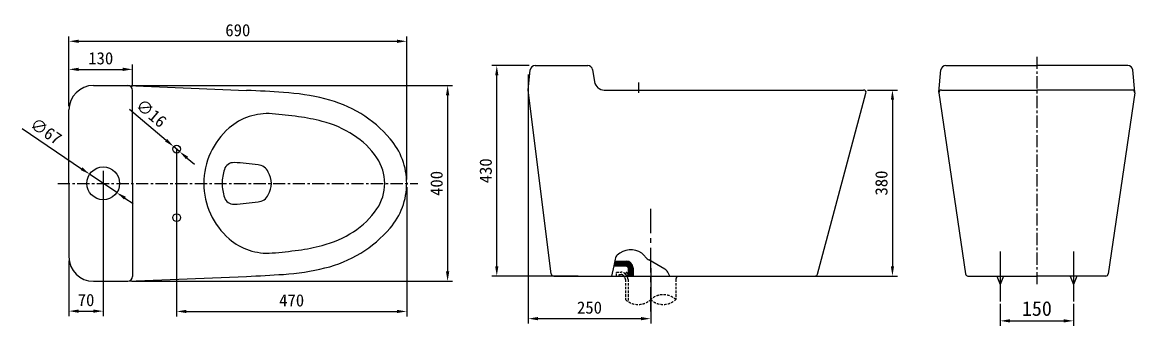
# Model space of a CAD drawing. Extents: x 3417 to 8696, y 52 to 2243.
# Drawn here: x 6423 to 8696, y 125 to 745 of the extents above; entities that cross this region are included whole.
import ezdxf

# ---------------------------------------------------------------- set-up
doc = ezdxf.new("R2010")
doc.units = 0
doc.header["$LTSCALE"] = 20
doc.header["$MEASUREMENT"] = 0
doc.linetypes.add('CENTER', pattern=[2, 1.25, -0.25, 0.25, -0.25])
doc.linetypes.add('HIDDEN', pattern=[0.375, 0.25, -0.125])
doc.layers.get('0').update_dxf_attribs({"linetype": 'CONTINUOUS'})
doc.layers.get('DEFPOINTS').update_dxf_attribs({"linetype": 'CONTINUOUS'})
for name, color, linetype in [('1', 1, 'CONTINUOUS'), ('3', 3, 'CONTINUOUS'), ('CENTER', 2, 'CENTER')]:
    doc.layers.add(name, color=color, linetype=linetype)
doc.dimstyles.get("Standard").update_dxf_attribs({"dimtxt": 2.5, "dimasz": 2, "dimexe": 2, "dimexo": 1, "dimgap": 1.5, "dimtad": 1, "dimdec": 0, "dimlfac": 10, "dimrnd": 0.5, "dimzin": 0, "dimdsep": 46, "dimtxsty": 'Standard', "dimcen": 0, "dimclrt": 2, "dimadec": 0, "dimazin": 0, "dimtfac": 1, "dimtdec": 0, "dimtmove": 0, "dimatfit": 3, "dimfxl": 1, "dimtolj": 1, "dimtzin": 0, "dimarcsym": 0})

# ---------------------------------------------------------------- blocks, each defined once
blk = doc.blocks.new('*D36')
at = {"layer": '3', "color": 3, "lineweight": -2, "transparency": 16777216}
for p, q in [((6588.7, 441.4), (6588.7, 145)), ((6518.7, 257.9), (6518.7, 145)), ((6538.7, 155), (6568.7, 155))]:
    blk.add_line(p, q, dxfattribs=at)
at = {"layer": '3', "color": 3, "transparency": 16777216}
for points in [[(6538.7, 158.3), (6538.7, 151.6), (6518.7, 155)], [(6568.7, 158.3), (6568.7, 151.6), (6588.7, 155)]]:
    blk.add_solid(points, dxfattribs=at)
at = {"layer": 'DEFPOINTS', "color": 0, "transparency": 16777216}
for p in [(6588.7, 449.4), (6518.7, 265.9), (6588.7, 155)]:
    blk.add_point(p, dxfattribs=at)
at = {"layer": '3', "color": 2, "transparency": 16777216, "insert": (6553.7, 177.5), "char_height": 25, "attachment_point": 5}
blk.add_mtext('\\A1;70', dxfattribs=at)
blk = doc.blocks.new('*D38')
at = {"color": 3, "lineweight": -2, "transparency": 16777216}
for p, q in [((7457.1, 638.7), (7457.1, 129.6)), ((7707.1, 242.7), (7707.1, 129.6)), ((7477.1, 139.6), (7687.1, 139.6))]:
    blk.add_line(p, q, dxfattribs=at)
at = {"color": 3, "transparency": 16777216}
for points in [[(7477.1, 143), (7477.1, 136.3), (7457.1, 139.6)], [(7687.1, 143), (7687.1, 136.3), (7707.1, 139.6)]]:
    blk.add_solid(points, dxfattribs=at)
at = {"layer": 'DEFPOINTS', "color": 0, "transparency": 16777216}
for p in [(7457.1, 646.7), (7707.1, 250.7), (7707.1, 139.6)]:
    blk.add_point(p, dxfattribs=at)
at = {"color": 2, "transparency": 16777216, "insert": (7582.1, 162.1), "char_height": 25, "attachment_point": 5}
blk.add_mtext('\\A1;250', dxfattribs=at)
blk = doc.blocks.new('*D39')
at = {"color": 3, "lineweight": -2, "transparency": 16777216}
for p, q in [((7459.1, 656.7), (7382.7, 656.7)), ((7392.7, 246.7), (7392.7, 636.7)), ((7559.1, 226.7), (7382.7, 226.7))]:
    blk.add_line(p, q, dxfattribs=at)
at = {"color": 3, "transparency": 16777216}
for points in [[(7389.4, 636.7), (7396, 636.7), (7392.7, 656.7)], [(7389.4, 246.7), (7396, 246.7), (7392.7, 226.7)]]:
    blk.add_solid(points, dxfattribs=at)
at = {"layer": 'DEFPOINTS', "color": 0, "transparency": 16777216}
for p in [(7392.7, 656.7), (7467.1, 656.7), (7567.1, 226.7)]:
    blk.add_point(p, dxfattribs=at)
at = {"color": 2, "transparency": 16777216, "insert": (7370.2, 441.7), "char_height": 25, "attachment_point": 5, "rotation": 90}
blk.add_mtext('\\A1;430', dxfattribs=at)
blk = doc.blocks.new('*D41')
at = {"layer": '3', "color": 3, "lineweight": -2, "transparency": 16777216}
for p, q in [((8150.1, 606.7), (8211, 606.7)), ((8201, 586.7), (8201, 246.7)), ((8001.6, 226.7), (8211, 226.7))]:
    blk.add_line(p, q, dxfattribs=at)
at = {"layer": '3', "color": 3, "transparency": 16777216}
for points in [[(8197.7, 586.7), (8204.3, 586.7), (8201, 606.7)], [(8197.7, 246.7), (8204.3, 246.7), (8201, 226.7)]]:
    blk.add_solid(points, dxfattribs=at)
at = {"layer": 'DEFPOINTS', "color": 0, "transparency": 16777216}
for p in [(8142.1, 606.7), (7993.6, 226.7), (8201, 226.7)]:
    blk.add_point(p, dxfattribs=at)
at = {"layer": '3', "color": 2, "transparency": 16777216, "insert": (8178.5, 416.7), "char_height": 25, "attachment_point": 5, "rotation": 90}
blk.add_mtext('\\A1;380', dxfattribs=at)
blk = doc.blocks.new('*D42')
at = {"layer": '3', "color": 3, "lineweight": -2, "transparency": 16777216}
for p, q in [((6518.7, 573.9), (6518.7, 716.3)), ((6538.7, 706.3), (7188.7, 706.3)), ((7208.7, 423.9), (7208.7, 716.3))]:
    blk.add_line(p, q, dxfattribs=at)
at = {"layer": '3', "color": 3, "transparency": 16777216}
for points in [[(6538.7, 709.6), (6538.7, 702.9), (6518.7, 706.3)], [(7188.7, 709.6), (7188.7, 702.9), (7208.7, 706.3)]]:
    blk.add_solid(points, dxfattribs=at)
at = {"layer": 'DEFPOINTS', "color": 0, "transparency": 16777216}
for p in [(7208.7, 706.3), (6518.7, 565.9), (7208.7, 415.9)]:
    blk.add_point(p, dxfattribs=at)
at = {"layer": '3', "color": 2, "transparency": 16777216, "insert": (6863.7, 728.8), "char_height": 25, "attachment_point": 5}
blk.add_mtext('\\A1;690', dxfattribs=at)
blk = doc.blocks.new('*D43')
at = {"layer": '3', "color": 3, "lineweight": -2, "transparency": 16777216}
for p, q in [((6518.7, 573.9), (6518.7, 658.9)), ((6538.7, 648.9), (6628.7, 648.9)), ((6648.7, 613.9), (6648.7, 658.9))]:
    blk.add_line(p, q, dxfattribs=at)
at = {"layer": '3', "color": 3, "transparency": 16777216}
for points in [[(6538.7, 652.3), (6538.7, 645.6), (6518.7, 648.9)], [(6628.7, 652.3), (6628.7, 645.6), (6648.7, 648.9)]]:
    blk.add_solid(points, dxfattribs=at)
at = {"layer": 'DEFPOINTS', "color": 0, "transparency": 16777216}
for p in [(6648.7, 648.9), (6648.7, 605.9), (6518.7, 565.9)]:
    blk.add_point(p, dxfattribs=at)
at = {"layer": '3', "color": 2, "transparency": 16777216, "insert": (6583.7, 671.4), "char_height": 25, "attachment_point": 5}
blk.add_mtext('\\A1;130', dxfattribs=at)
blk = doc.blocks.new('*D44')
at = {"layer": '3', "color": 3, "lineweight": -2, "transparency": 16777216}
for p, q in [((6738.7, 485.9), (6738.7, 144.3)), ((7208.7, 407.9), (7208.7, 144.3)), ((6758.7, 154.3), (7188.7, 154.3))]:
    blk.add_line(p, q, dxfattribs=at)
at = {"layer": '3', "color": 3, "transparency": 16777216}
for points in [[(6758.7, 157.6), (6758.7, 151), (6738.7, 154.3)], [(7188.7, 157.6), (7188.7, 151), (7208.7, 154.3)]]:
    blk.add_solid(points, dxfattribs=at)
at = {"layer": 'DEFPOINTS', "color": 0, "transparency": 16777216}
for p in [(6738.7, 493.9), (7208.7, 415.9), (7208.7, 154.3)]:
    blk.add_point(p, dxfattribs=at)
at = {"layer": '3', "color": 2, "transparency": 16777216, "insert": (6973.7, 176.8), "char_height": 25, "attachment_point": 5}
blk.add_mtext('\\A1;470', dxfattribs=at)
blk = doc.blocks.new('*D45')
at = {"layer": '3', "color": 3, "lineweight": -2, "transparency": 16777216}
for p, q in [((6646.7, 615.9), (7302.3, 615.9)), ((7292.3, 595.9), (7292.3, 236)), ((6647.1, 216), (7302.3, 216))]:
    blk.add_line(p, q, dxfattribs=at)
at = {"layer": '3', "color": 3, "transparency": 16777216}
for points in [[(7288.9, 595.9), (7295.6, 595.9), (7292.3, 615.9)], [(7288.9, 236), (7295.6, 236), (7292.3, 216)]]:
    blk.add_solid(points, dxfattribs=at)
at = {"layer": 'DEFPOINTS', "color": 0, "transparency": 16777216}
for p in [(6638.7, 615.9), (6639.1, 216), (7292.3, 216)]:
    blk.add_point(p, dxfattribs=at)
at = {"layer": '3', "color": 2, "transparency": 16777216, "insert": (7269.8, 415.9), "char_height": 25, "attachment_point": 5, "rotation": 90}
blk.add_mtext('\\A1;400', dxfattribs=at)
blk = doc.blocks.new('*X29')
at = {"color": 0}
for p, q in [((1041.2, 974), (1073.8, 974)), ((1041.4, 975), (1072.4, 975)), ((1041.6, 976), (1070.5, 976)), ((1041.8, 977), (1066.9, 977)), ((1040, 968), (1078.1, 968)), ((1040.2, 969), (1077.7, 969)), ((1040.4, 970), (1077.2, 970)), ((1040.6, 971), (1076.6, 971)), ((1040.8, 972), (1075.8, 972)), ((1041, 973), (1074.9, 973)), ((1066, 967), (1078.4, 967)), ((1067.8, 966), (1078.7, 966)), ((1068.5, 965), (1078.9, 965)), ((1068.9, 964), (1079, 964)), ((1069, 963), (1079, 963)), ((1069, 962), (1079, 962)), ((1069, 961), (1079, 961)), ((1069, 960), (1079, 960)), ((1069, 959), (1079, 959)), ((1069, 958), (1079, 958)), ((1069, 957), (1079, 957)), ((1069, 956), (1079, 956)), ((1069, 955), (1079, 955)), ((1069, 954), (1079, 954)), ((1069, 953), (1079, 953)), ((1069, 952), (1079, 952)), ((1069, 951), (1079, 951)), ((1069, 950), (1079, 950)), ((1069, 949), (1079, 949)), ((1069, 948), (1079, 948)), ((1069, 947), (1079, 947))]:
    blk.add_line(p, q, dxfattribs=at)
blk = doc.blocks.new('*D46')
at = {"layer": '3', "color": 3, "lineweight": -2, "transparency": 16777216}
for p, q in [((6423.3, 528.2), (6544.5, 446)), ((6616.5, 397.1), (6561, 434.8)), ((6633, 385.9), (6649.6, 374.7))]:
    blk.add_line(p, q, dxfattribs=at)
at = {"layer": '3', "color": 3, "transparency": 16777216}
for points in [[(6546.3, 448.7), (6542.6, 443.2), (6561, 434.8)], [(6634.9, 388.7), (6631.1, 383.1), (6616.5, 397.1)]]:
    blk.add_solid(points, dxfattribs=at)
at = {"layer": 'DEFPOINTS', "color": 0, "transparency": 16777216}
for p in [(6561, 434.8), (6616.5, 397.1)]:
    blk.add_point(p, dxfattribs=at)
at = {"layer": '3', "color": 2, "transparency": 16777216, "insert": (6471.8, 522.5), "char_height": 25, "attachment_point": 5, "rotation": 325.837}
blk.add_mtext('\\A1;∅67', dxfattribs=at)
blk = doc.blocks.new('*D47')
at = {"layer": '3', "color": 3, "lineweight": -2, "transparency": 16777216}
for p, q in [((6642.3, 567.6), (6717.4, 504)), ((6744.8, 480.8), (6732.6, 491.1)), ((6760.1, 467.8), (6775.4, 454.9))]:
    blk.add_line(p, q, dxfattribs=at)
at = {"layer": '3', "color": 3, "transparency": 16777216}
for points in [[(6719.5, 506.6), (6715.2, 501.5), (6732.6, 491.1)], [(6762.3, 470.4), (6757.9, 465.3), (6744.8, 480.8)]]:
    blk.add_solid(points, dxfattribs=at)
at = {"layer": 'DEFPOINTS', "color": 0, "transparency": 16777216}
for p in [(6732.6, 491.1), (6744.8, 480.8)]:
    blk.add_point(p, dxfattribs=at)
at = {"layer": '3', "color": 2, "transparency": 16777216, "insert": (6686.8, 559.4), "char_height": 25, "attachment_point": 5, "rotation": 319.739}
blk.add_mtext('\\A1;∅16', dxfattribs=at)
blk = doc.blocks.new('*D49')
at = {"color": 3, "lineweight": -2, "transparency": 16777216}
for p, q in [((8421, 169.9), (8421, 125.1)), ((8571, 169.9), (8571, 125.1)), ((8441, 135.1), (8551, 135.1))]:
    blk.add_line(p, q, dxfattribs=at)
at = {"color": 3, "transparency": 16777216}
for points in [[(8441, 138.4), (8441, 131.8), (8421, 135.1)], [(8551, 138.4), (8551, 131.8), (8571, 135.1)]]:
    blk.add_solid(points, dxfattribs=at)
at = {"layer": 'DEFPOINTS', "color": 0, "transparency": 16777216}
for p in [(8421, 174.9), (8571, 174.9), (8571, 135.1)]:
    blk.add_point(p, dxfattribs=at)
at = {"color": 2, "transparency": 16777216, "insert": (8496, 160.1), "char_height": 30, "attachment_point": 5}
blk.add_mtext('\\A1;150', dxfattribs=at)

msp = doc.modelspace()

# ---------------------------------------------------------------- linework, layer by layer
at = {"color": 1, "linetype": 'CENTER'}
for p, q in [((8495.96271, 674.72805), (8495.96271, 208.72805)), ((6495.73387, 415.94215), (7231.73387, 415.94215))]:
    msp.add_line(p, q, dxfattribs=at)
at = {"color": 2}
for p, q in [((7633.71146, 257.83848), (7631.65491, 247.80286)), ((7634.43495, 261.36903), (7633.71146, 257.83848)), ((7633.71146, 257.31966), (7656.93281, 257.31966)), ((7700.14178, 262.04952), (7691.28549, 271.22191)), ((7736.19924, 240.58446), (7703.45232, 259.46445)), ((7631.65491, 247.80286), (7627.33253, 226.71028)), ((7631.65491, 247.28404), (7656.93281, 247.28404)), ((7660.94706, 243.26979), (7660.94706, 226.72805)), ((7670.98268, 243.26979), (7670.98268, 226.72805)), ((7746.124, 226.72805), (7741.99909, 234.55888)), ((7658.0044, 226.72805), (7660.94706, 226.72805)), ((7660.94706, 226.72805), (7670.98268, 226.72805)), ((7670.98268, 226.72805), (7746.124, 226.72805))]:
    msp.add_line(p, q, dxfattribs=at)
at = {"color": 2, "linetype": 'HIDDEN'}
for p, q in [((7637.47359, 234.69407), (7647.0947, 234.69407)), ((7637.47359, 226.72805), (7637.47359, 234.69407)), ((7642.4914, 229.67626), (7647.0947, 229.67626)), ((7642.4914, 226.72805), (7642.4914, 229.67626)), ((7651.14985, 227.61382), (7654.89768, 222.47131)), ((7655.205, 230.56919), (7658.95283, 225.42668)), ((7655.86034, 219.51594), (7655.86034, 178.55844)), ((7660.87816, 219.51594), (7660.87816, 174.64689)), ((7758.3615, 219.51594), (7758.3615, 178.55844)), ((7762.42645, 226.72805), (7759.32417, 222.47131))]:
    msp.add_line(p, q, dxfattribs=at)
at = {"color": 7}
for p, q in [((8414.17921, 226.72805), (8420.96271, 209.49993)), ((8427.7462, 226.72805), (8420.96271, 209.49993)), ((8564.17921, 226.72805), (8570.96271, 209.49993)), ((8577.7462, 226.72805), (8570.96271, 209.49993))]:
    msp.add_line(p, q, dxfattribs=at)
at = {"color": 2}
msp.add_lwpolyline([(7656.27715, 229.4806, 0.0621308276), (7656.90656, 228.162, 0.0753600164), (7657.7022, 227.25462, 0.107055245), (7658.70529, 226.72321, 0.1498887269), (7659.52465, 226.74262, 0.1498887269), (7660.19226, 227.21803, 0.107055245), (7660.67693, 228.24452, 0.0753600164), (7660.77024, 229.44771, 0.0621308276), (7660.48406, 230.88053, 0.0621308276), (7659.85466, 232.19914, 0.0753600164), (7659.05901, 233.10651, 0.107055245), (7658.05592, 233.63792, 0.1498887269), (7657.23657, 233.61852, 0.1498887269), (7656.56895, 233.1431, 0.107055245), (7656.08428, 232.11662, 0.0753600164), (7655.99097, 230.91342, 0.0621308276)], format="xyb", close=True, dxfattribs=at)
at = {"color": 7, "ltscale": 10}
msp.add_circle((6588.73387, 415.94215), 33.5, dxfattribs=at)
at = {"ltscale": 3}
for centre, radius, start, end in [((6924.52534, 438.47982), 120, 85.64126322, 130.90547994), ((6869.34814, -285.4272), 846.00682, 81.9585968, 85.64126322), ((6926.14388, 116.58745), 440, 75.56641331, 81.9585968), ((6980.68384, 328.49081), 221.1904, 57.31460237, 75.56641331), ((7011.02811, 375.78337), 165, 34.04298062, 57.31460237), ((7070.46971, 415.94215), 93.26416, 0, 34.04298062), ((7070.46971, 415.94215), 138.26416, 179.99120589, 180), ((7070.46971, 415.94215), 93.26416, 325.95701938, 0), ((7011.02811, 456.10092), 165, 302.68539763, 325.95701938), ((6924.52534, 393.40447), 120, 229.09452006, 274.35873678), ((6980.68384, 503.39348), 221.1904, 284.43358669, 302.68539763), ((6869.34814, 1117.31149), 846.00682, 274.35873678, 278.0414032), ((6926.14388, 715.29684), 440, 278.0414032, 284.43358669)]:
    msp.add_arc(centre, radius, start, end, dxfattribs=at)
at = {"lineweight": 30, "ltscale": 3}
for centre, radius, start, end in [((6944.05187, 415.94214), 149.82, 130.90547994, 180), ((6855.16495, 438.43343), 19.976, 87.25147844, 162.18118132), ((6831.977, -44.57262), 503.53833, 81.66780826, 87.25147844), ((6925.18378, 415.92748), 93.52295, 162.18118132, 179.99111102), ((6903.18362, 428.74289), 24.97, 24.71630308, 85.95311325), ((6886.61933, 415.86425), 45.65189, 0.09835011, 30.71749041), ((6944.05187, 415.94215), 149.82, 180, 229.09452006), ((6925.18378, 415.95715), 93.52295, 180.00888898, 197.81881868), ((6886.61933, 416.02038), 45.65189, 329.28250959, 359.90164989), ((6855.16495, 393.4512), 19.976, 197.81881868, 272.74852156), ((6903.18362, 403.14175), 24.97, 274.04688675, 335.28369692), ((6831.977, 876.45725), 503.53833, 272.74852156, 278.33219174)]:
    msp.add_arc(centre, radius, start, end, dxfattribs=at)
at = {"color": 2}
for centre, radius, start, end in [((7666.32905, 240.03207), 40.14249, 55.73109334, 133.11382652), ((7680.45613, 260.76577), 15.05343, 43.99550901, 55.73109334), ((7649.18193, 258.34702), 15.05343, 133.11382652, 168.41903051), ((7656.93281, 243.26979), 14.04987, 0, 90), ((7710.97113, 272.50567), 15.05343, 223.99550901, 240.03472876), ((7656.93281, 243.26979), 4.01425, 0, 90), ((7728.68043, 227.54324), 15.05343, 27.77812615, 60.03472876)]:
    msp.add_arc(centre, radius, start, end, dxfattribs=at)
at = {"color": 2, "linetype": 'HIDDEN'}
for centre, radius, start, end in [((7647.0947, 224.65845), 10.03562, 36.08435624, 90), ((7647.0947, 224.65845), 5.01781, 36.08435624, 90), ((7650.84253, 219.51594), 5.01781, 0, 36.08435624), ((7650.84253, 219.51594), 10.03562, 0, 36.08435624), ((7763.37932, 219.51594), 5.01781, 143.91564376, 180), ((7732.73621, 150.86002), 37.73404, 47.22643208, 132.77356792), ((7681.48563, 206.25685), 37.73404, 227.22643208, 312.77356792), ((7732.73621, 206.25685), 37.73404, 227.22643208, 312.77356792)]:
    msp.add_arc(centre, radius, start, end, dxfattribs=at)
at = {"layer": '1', "ltscale": 0.1}
for p, q in [((8420.96271, 276.80788), (8420.96271, 174.90682)), ((8570.96271, 276.80788), (8570.96271, 174.90682))]:
    msp.add_line(p, q, dxfattribs=at)
at = {"layer": '3', "color": 7}
for p, q in [((7457.11092, 606.72805), (7461.21043, 647.72309)), ((7471.1608, 656.72805), (7578.58373, 656.72805)), ((7588.45814, 648.30795), (7592.41649, 623.56824)), ((8295.98341, 602.18259), (8300.13282, 647.63714)), ((8310.09142, 656.72805), (8495.96271, 656.72805)), ((8681.834, 656.72805), (8495.96271, 656.72805)), ((8695.942, 602.18259), (8691.79259, 647.63714)), ((6568.73387, 615.94215), (6638.73387, 615.94215)), ((6639.14949, 615.93351), (6881.55492, 605.84991)), ((6648.73387, 415.94215), (6648.73387, 605.94215)), ((7504.06345, 231.10787), (7457.11092, 606.72805)), ((7612.16531, 606.72805), (8142.11092, 606.72805)), ((8047.97707, 230.43611), (8146.94113, 600.43611)), ((8138.1111, 606.72805), (8138.11724, 606.72805)), ((8296.01556, 601.00298), (8350.24361, 231.00298)), ((8300.96271, 606.72805), (8495.96271, 606.72805)), ((8690.96271, 606.72805), (8495.96271, 606.72805)), ((8695.90986, 601.00298), (8641.6818, 231.00298)), ((6518.73387, 415.94215), (6518.73387, 565.94215)), ((6518.73387, 415.94215), (6518.73387, 265.94215)), ((6648.73387, 415.94215), (6648.73387, 225.94215)), ((6568.73387, 215.94215), (6638.73387, 215.94215)), ((6639.14949, 215.95079), (6881.55492, 226.03438)), ((7509.02483, 226.72805), (8043.14686, 226.72805)), ((8355.19076, 226.72805), (8495.96271, 226.72805)), ((8636.73465, 226.72805), (8495.96271, 226.72805))]:
    msp.add_line(p, q, dxfattribs=at)
at = {"layer": '3'}
msp.add_line((7682.11092, 622), (7682.11092, 601.22805), dxfattribs=at)
msp.add_line((7682.11092, 622), (7682.11092, 601.22805), dxfattribs=at)
at = {"layer": '3', "color": 7}
for centre in [(6738.73387, 485.94215), (6738.73387, 345.94215)]:
    msp.add_circle(centre, 8, dxfattribs=at)
for centre, radius, start, end in [((7471.1608, 646.72805), 10, 90, 174.28940686), ((7578.58373, 646.72805), 10, 9.09027692, 90), ((8310.09142, 646.72805), 10, 90, 174.78409143), ((8681.834, 646.72805), 10, 5.21590857, 90), ((6568.73387, 565.94215), 50, 90, 180), ((6638.73387, 605.94215), 10, 0, 90), ((7612.16531, 626.72805), 20, 189.09027692, 270), ((6756.86862, -2391.55785), 3000, 86.17340539, 87.617981), ((6923.71121, 102.86864), 500, 76.34348327, 86.17340539), ((8142.11092, 601.72805), 5, 345.02559612, 90), ((8300.96271, 601.72805), 5, 90, 188.33803811), ((8690.96271, 601.72805), 5, 351.66196189, 90), ((6981.55589, 340.94215), 255, 40.70570683, 76.34348327), ((7068.73387, 415.94215), 140, 0, 40.70570683), ((7068.73387, 415.94215), 140, 319.29429317, 0), ((6981.55589, 490.94215), 255, 283.65651673, 319.29429317), ((6568.73387, 265.94215), 50, 180, 270), ((6756.86862, 3223.44215), 3000, 272.382019, 273.82659461), ((6923.71121, 729.01565), 500, 273.82659461, 283.65651673), ((7509.02483, 231.72805), 5, 187.12501626, 270), ((8043.14686, 231.72805), 5, 270, 345.02559612), ((8355.19076, 231.72805), 5, 188.33803811, 270), ((8636.73465, 231.72805), 5, 270, 351.66196189), ((6638.73387, 225.94215), 10, 270, 0)]:
    msp.add_arc(centre, radius, start, end, dxfattribs=at)
at = {"layer": 'CENTER', "color": 2, "linetype": 'CENTER', "ltscale": 2}
msp.add_line((7707.11092, 154.19196), (7707.11092, 369.50407), dxfattribs=at)
at = {"layer": 'DEFPOINTS', "color": 2, "linetype": 'ByBlock'}
msp.add_point((7631.65491, 247.28404), dxfattribs=at)

# ---------------------------------------------------------------- block references
at = {"color": 2, "xscale": 1.003562326165992, "yscale": 1.003562326165992, "zscale": 1.003562326165992}
msp.add_blockref('*X29', (6588.14433, -723.2901), dxfattribs=at)

# ---------------------------------------------------------------- dimensions: what is measured, and where the dimension line sits
dim = msp.add_linear_dim(base=(7392.71283, 656.72805), p1=(7567.11092, 226.72805), p2=(7467.11092, 656.72805), angle=90, dimstyle='Standard', override={"dimtxt": 25, "dimasz": 20, "dimexe": 10, "dimexo": 8, "dimgap": 10, "dimdec": 4, "dimlfac": 1, "dimzin": 8, "dimclrd": 3, "dimclre": 3, "dimtdec": 4, "dimarcsym": 1})
dim.commit()
dim.dimension.update_dxf_attribs({"geometry": '*D39', "text_midpoint": (7370.21283, 441.72805)})
dim = msp.add_linear_dim(base=(7707.11092, 139.63239), p1=(7457.11092, 646.72804), p2=(7707.11092, 250.72805), dimstyle='Standard', override={"dimtxt": 25, "dimasz": 20, "dimexe": 10, "dimexo": 8, "dimgap": 10, "dimdec": 4, "dimlfac": 1, "dimzin": 8, "dimclrd": 3, "dimclre": 3, "dimtdec": 4, "dimarcsym": 1})
dim.commit()
dim.dimension.update_dxf_attribs({"geometry": '*D38', "text_midpoint": (7582.11092, 139.63239), "dimtype": 160})
at = {"color": 7}
dim = msp.add_linear_dim(base=(8570.96271, 135.10764), p1=(8420.96271, 174.90682), p2=(8570.96271, 174.90682), text='150', dimstyle='Standard', override={"dimtxt": 30, "dimasz": 20, "dimexe": 10, "dimexo": 5, "dimgap": 10, "dimtoh": 1, "dimdec": 0, "dimlfac": 1, "dimrnd": 0.5, "dimzin": 8, "dimclrd": 3, "dimclre": 3, "dimtdec": 0, "dimarcsym": 1}, dxfattribs=at)
dim.commit()
dim.dimension.update_dxf_attribs({"geometry": '*D49', "text_midpoint": (8495.96271, 160.10764)})
at = {"layer": '3'}
for base, p1, p2, picture, middle in [((7208.73387, 706.2573), (6518.73387, 565.94215), (7208.73387, 415.94215), '*D42', (6863.73387, 728.7573)), ((6648.73387, 648.93278), (6518.73387, 565.94215), (6648.73387, 605.94215), '*D43', (6583.73387, 671.43278)), ((7208.73387, 154.31415), (6738.73387, 493.94215), (7208.73387, 415.94215), '*D44', (6973.73387, 176.81415)), ((6588.73387, 154.95861), (6518.73387, 265.94215), (6588.73387, 449.44215), '*D36', (6553.73387, 177.45861))]:
    dim = msp.add_linear_dim(base=base, p1=p1, p2=p2, dimstyle='Standard', override={"dimtxt": 25, "dimasz": 20, "dimexe": 10, "dimexo": 8, "dimgap": 10, "dimdec": 4, "dimlfac": 1, "dimzin": 8, "dimclrd": 3, "dimclre": 3, "dimtdec": 4, "dimarcsym": 1}, dxfattribs=at)
    dim.commit()
    dim.dimension.update_dxf_attribs({"geometry": picture, "text_midpoint": middle})
dim = msp.add_linear_dim(base=(7292.27431, 215.95079), p1=(6638.73387, 615.94215), p2=(6639.14949, 215.95079), angle=90, text='400', dimstyle='Standard', override={"dimtxt": 25, "dimasz": 20, "dimexe": 10, "dimexo": 8, "dimgap": 10, "dimdec": 4, "dimlfac": 1, "dimzin": 8, "dimclrd": 3, "dimclre": 3, "dimtdec": 4, "dimarcsym": 1}, dxfattribs=at)
dim.commit()
dim.dimension.update_dxf_attribs({"geometry": '*D45', "text_midpoint": (7292.27431, 415.94215), "dimtype": 160})
at = {"layer": '3', "color": 7}
for p1, p2, picture, middle in [((6744.83874, 480.77198), (6732.62901, 491.11231), '*D47', (6672.21628, 542.27542)), ((6616.45323, 397.13026), (6561.01451, 434.75404), '*D46', (6459.17505, 503.86793))]:
    dim = msp.add_diameter_dim_2p(p1=p1, p2=p2, dimstyle='Standard', override={"dimtxt": 25, "dimasz": 20, "dimexe": 10, "dimexo": 8, "dimgap": 10, "dimdec": 4, "dimlfac": 1, "dimzin": 8, "dimclrd": 3, "dimclre": 3, "dimtdec": 4, "dimarcsym": 1}, dxfattribs=at)
    dim.commit()
    dim.dimension.update_dxf_attribs({"geometry": picture, "text_midpoint": middle, "dimtype": 163})
at = {"layer": '3'}
dim = msp.add_linear_dim(base=(8200.98647, 226.72805), p1=(8142.11092, 606.72805), p2=(7993.63449, 226.72805), angle=90, dimstyle='Standard', override={"dimtxt": 25, "dimasz": 20, "dimexe": 10, "dimexo": 8, "dimgap": 10, "dimdec": 4, "dimlfac": 1, "dimzin": 8, "dimclrd": 3, "dimclre": 3, "dimtdec": 4, "dimarcsym": 1}, dxfattribs=at)
dim.commit()
dim.dimension.update_dxf_attribs({"geometry": '*D41', "text_midpoint": (8178.48647, 416.72805)})

doc.saveas('drawing.dxf')
